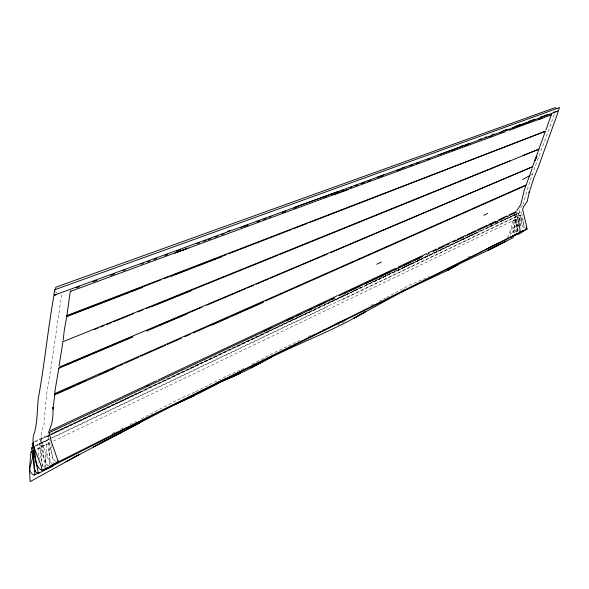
<?xml version="1.0" encoding="UTF-8"?>
<svg xmlns="http://www.w3.org/2000/svg" width="589" height="589" viewBox="0 0 589 589"><rect width="100%" height="100%" fill="white"/><g stroke="black" fill="none" stroke-linecap="round" stroke-linejoin="round"><path stroke-width="0.44" stroke-dasharray="2.94 2.21" d="M44.735 467.747L46.833 444.283L35.936 449.274M516.862 231.639L518.843 224.748M513.439 233.281L514.374 224.895L513.836 218.526L513.961 217.908L516.214 216.671M502.535 220.669L518.18 213.292L519.424 220.396M38.322 455.569L39.007 447.993L51.434 442.03M516.553 232.471L517.517 221.744M520.573 226.102C520.323 223.327 523.135 210.796 516.811 216.759M515.441 214.794L514.992 215.412L517.657 231.86M520.897 225.351L521.788 219.336L521.199 216.288M519.778 221.994L519.815 219.079M519.108 218.409L519.226 217.739L518.394 218.004M518.394 223.179L517.37 229.968L517.687 231.389L518.725 232.449M61.727 294.831C56.551 327.543 52.48 360.453 46.803 393.069C45.765 403.848 44.573 414.634 43.903 425.457C36.282 438.4 46.936 452.219 50.094 464.935M37.902 463.175L38.197 461.982M517.834 224.343L514.727 233.384M519.41 210.045L519.505 212.673L523.533 229.541M554.22 114.34C544.214 144.415 531.035 173.483 523.319 204.184M511.723 233.737L514.617 225.477L516.089 219.241L52.259 441.632M507.527 237.897L511.068 228.495L512.695 221.346L516.008 219.108M39.618 458.728C41.296 455.356 40.958 451.159 39.007 447.993M521.221 212.062L521.633 212.062M515.382 214.691L47.856 436.309L48.269 435.543M520.624 207.667L522.546 205.421M47.613 436.478L48.062 435.963L48.416 436.434M530.895 174.999L532.434 174.16M386.413 297.504L409.451 285.209L429.263 276.484M251.915 364.377L272.103 353.599L287.52 346.31M370.82 305.573L374.229 303.784M403.436 289.442L404.974 288.639M141.272 418.889L177.237 400.049L194.826 392.016M379.102 301.273L385.604 297.924M112.079 433.556L116.821 431.155M120.774 429.153L125.7 426.694M129.808 424.64L136.376 421.356M344.44 321.623L336.12 325.643M35.031 446.02L45.397 441.051L47.392 440.3L47.761 440.8M34.92 442L48.062 435.963L53.989 464.036M515.795 219.601L512.967 220.765L513.277 220.993M35.708 446.241L47.392 440.3C50.875 447.809 47.127 457.248 51.663 464.014M36.724 449.473L46.833 444.283L47.172 444.798M341.73 299.956L516.295 216.774M48.924 439.077L35.377 445.52M49.756 438.687L516.317 216.457M42.209 466.09L41.34 454.789L39.559 443.981L48.188 439.865M52.311 437.899L327.918 306.523M47.672 436.147L50.161 434.962M50.993 434.572L264.012 333.624M140.307 392.171L50.499 434.748M290.171 321.248L440.55 250.023M373.544 281.77L440.874 249.861M486.278 228.377L515.375 214.47L50.661 434.417M462.093 239.841L475.875 233.296M195.644 391.641L224.085 377.291L240.364 370.039M34.67 441.448L49.631 434.373M50.463 433.975L267.413 331.386M268.245 330.989L311.471 310.55M314.791 308.975L348.872 292.858M353.032 290.9L362.176 286.571M366.329 284.605L398.746 269.276M403.737 266.92L412.05 262.988M417.866 260.235L461.923 239.399M462.755 239.009L468.572 236.255M469.404 235.865L484.364 228.79M489.349 226.434L491.844 225.248M496.004 223.29L508.469 217.393M512.629 215.427L515.117 214.249M441.205 249.581L476.545 232.883M45.979 467.938L40.221 439.615L48.85 435.529M237.227 346.31L314.438 309.77M356.19 289.972L328.927 302.856M190.843 368.243L214.529 357.052M398.62 270.137L422.269 258.939M515.979 217.15L513.961 217.908L514.344 218.136M241.181 369.678L245.098 367.83M288.352 345.92L300.007 340.464M308.312 336.584L314.025 333.97M518.121 213.166L521.353 211.812L522.767 218.939L523.82 228.782M468.13 256.973L470.236 256.009M519.388 215.191L520.558 215.176M49.955 466.238C40.023 461.599 46.148 447.353 40.221 439.615M518.18 213.292L519.675 216.362L520.08 222.789M55.211 291.665L57.339 293.278M55.992 461.724C50.602 458.058 52.355 450.467 51.037 444.923M525.896 228.944L524.1 226.191L522.892 217.989M39.559 443.981C44.955 450.983 39.043 461.04 43.888 468.019M47.753 465.914C41.016 460.215 51.398 453.272 47.908 446.617M518.151 230.836L516.87 225.896L516.531 219.439M49.653 439.136L50.301 440.822M48.725 442.641L49.955 447.434L49.572 458.308M516.347 219.476C518.453 224.24 513.623 228.458 513.741 233.141M514.322 232.92C512.791 228.399 516.678 223.82 514.948 219.307M49.704 459.935L50.433 464.456M510.413 234.65C510.074 230.233 514.19 226.632 513.608 222.141"/><path stroke-width="0.88" d="M54.865 394.159L54.924 391.184L58.834 368.294M66.822 316.131L69.922 293.69L70.363 291.445L70.997 291.121L70.29 291.467L187.95 248.153L174.786 253.27M53.989 464.036L53.216 465.884L38.263 473.446C36.062 472.996 34.641 470.883 34.331 468.756L34.979 470.832L34.258 468.623L33.602 452.529L33.794 455.054L32.947 450.099M63.126 340.243L64.4 329.546L66.771 316.602L142.258 287.484M557.032 111.321L558.077 111.13L557.857 112.72L538.147 167.578L534.171 177.12L529.165 192.515L529.305 191.661L527.199 201.49L523.871 206.305L522.576 209.279L526.595 226.463L526.75 229.423L526.883 228.186L526.75 229.423L520.617 232.132L519.262 231.904M556.951 108.567L555.037 107.677L56.411 286.961L55.808 287.336L55.44 289.891M114.163 368.442L54.836 394.77L52.966 409.06L53.01 407.36C53.209 415.12 52.811 423.035 49.27 430.036M59.091 365.843L62.773 342.739M33.05 443.87L33.345 442.133M33.558 445.77C36.577 453.824 33.153 466.554 42.504 470.611L57.707 462.512L58.097 461.003L51.839 443.289L48.968 432.4M545.944 129.948L551.26 114.848M545.259 131.612L532.456 167.07M513.844 235.703L512.879 237.809L487.839 250.435L506.179 241.048M532.088 168.741L524.158 190.453L520.867 204.405L516.825 210.509M523.584 230.454C521.994 232.736 518.416 234.901 515.603 234.061M517.503 233.413L516.847 234.312L519.056 233.06M516.06 212.312L506.805 216.759M54.387 295.015L53.945 295.523C47.805 329.531 44.646 364.076 38.344 398.054C37.107 409.443 37.541 421.393 34.545 432.436C29.001 445.232 40.295 457.992 42.187 470.567L43.402 469.772M49.417 467.246L46.656 468.77M518.607 233.487L512.585 236.454M512.445 236.395L517.864 233.597M58.48 368.361L58.767 368.169M35.274 474.3L34.081 475.058C24.296 470.53 34.729 460.753 32.174 454.171M39.191 472.606L37.954 473.379L38.116 472.039L32.27 444.445L32.351 443.443L33.566 442.722M32.969 450.74L31.143 451.851L30.856 452.713L29.479 469.426L30.127 481.618L79.765 454.252L65.872 461.82M33.551 446.749L31.725 447.854L31.637 448.855L33.44 458.779L34.707 472.371L34.736 474.255L34.081 475.058L38.049 473.261M44.013 469.381L46.943 467.776M522.472 179.579L530.137 175.412M447.044 270.638L400.984 292.232L404.687 290.281L353.577 318.435L365.732 311.456C329.199 333.514 288.102 346.546 251.179 367.904L271.477 357.074M446.941 270.697L457.204 265.124L446.941 270.697C465.126 260.043 484.961 252.74 503.33 242.447M72.727 458.087L170.501 406.668L194.819 395.248C144.784 418.521 95.83 444.032 46.56 468.851M93.423 446.889L120.208 432.893M50.713 465.833L52.244 465.03M56.065 463.013C211.561 384.941 368.073 308.835 523.466 230.564L520.22 232.14L519.277 224.365L516.141 212.857M51.353 465.398L55.771 463.094M100.056 443.348L139.703 422.968M515.544 234.694L389.277 298.233L176.464 403.708M519.189 233.067L510.773 237.271M345.677 319.613L337.364 323.656M266.287 359.688L245.893 370.636L223.26 380.855L240.371 373.249L229.04 378.248M224.674 379.029L216.7 382.975M129.263 426.546L111.638 435.264M335.782 324.046L340.332 321.778M46.494 468.748L51.714 466.149M322.698 330.525L325.018 329.376M486.153 249.191L499.995 242.513M483.783 215.265L487.611 213.439M490.806 224.49L497.3 221.412M376.739 264.247L381.503 261.995M160.598 378.815L184.769 367.396M506.952 215.935L498.692 219.83M509.448 214.757L516.097 211.606M146.617 386.436L149.076 385.28M263.452 331.504L266.707 329.973M268.334 329.199L271.588 327.668M308.327 310.351L312.339 308.452M317.957 305.794L325.334 302.312M331.96 299.183L333.617 298.402M334.824 298.034L48.784 432.849M492.883 223.327L477.856 230.395M494.502 222.554L505.141 217.54M120.988 397.457L48.592 431.465M121.813 397.067L156.475 380.759M158.124 379.986L159.774 379.206M198.53 360.983L370.319 280.209M371.144 279.819L395.197 268.474M398.51 266.905L426.672 253.675M477.326 229.887L487.184 225.248M488.833 224.475L495.408 221.376M428.321 252.902L436.537 249.029M438.179 248.249L455.533 240.098M378.609 277.161L390.242 271.684M395.226 269.335L400.203 266.994M404.349 265.043L410.15 262.304M414.303 260.353L422.593 256.443M287.108 320.35L292.836 317.655M296.922 315.726L300.199 314.187M339.352 295.693L345.89 292.6M348.349 291.445L358.981 286.423M365.526 283.338L367.978 282.175M369.612 281.402L377.792 277.544M419.427 258.144L343.961 293.72M445.026 245.893L433.055 251.525M446.668 245.112L449.135 243.949M453.243 242.013L463.926 236.969M465.568 236.196L477.075 230.763M457.189 239.318L465.487 235.431M467.143 234.658L470.464 233.104M426.738 254.492L429.109 253.38M519.815 232.67L521.353 231.948M471.222 232.743L475.802 230.601M185.572 367.021L197.72 361.366M182.656 400.8L200.878 392.355L223.26 380.855M212.305 324.554L218.18 321.933M220.698 320.806L227.406 317.81M56.89 393.474L64.392 390.139M66.056 389.395L71.055 387.172M72.719 386.436L75.223 385.324M76.887 384.58L85.214 380.877M122.954 364.171L110.563 369.656M124.625 363.428L138.835 357.118M140.506 356.382L165.575 345.25M167.247 344.506L181.456 338.204M184.799 336.717L190.652 334.118M211.863 325.099L263.268 302.282M232.449 315.571L254.315 305.897M255.994 305.154L259.359 303.666M261.045 302.923L263.563 301.804M265.249 301.06L525.646 185.579L525.852 185.042L54.446 393.739M193.155 333.006L211.466 324.929M99.379 374.582L100.977 373.875M103.37 372.822L108.162 370.709M334.081 325.121L336.599 324.016M327.322 254.058L270.196 278.273M245.355 288.809L206.916 305.117M246.997 288.109L253.579 285.312M132.503 336.643L65.033 365.254M146.757 331.04L186.301 314.224M58.856 368.294L132.915 336.879M59.327 367.124L532.53 166.753L330.584 252.659M159.81 325.076L197.654 309.041M256.068 284.251L268.54 278.98M198.493 308.68L201.865 307.252M56.441 462.807L57.781 462.247M524.262 230.225L526.794 229.283M418.08 198.441L538.891 149.164L523.017 155.525M62.419 341.951L509.949 160.834M94.593 329.457L97.995 328.08M100.55 327.05L103.944 325.673M106.499 324.635L111.601 322.573M113.294 321.881L133.696 313.613M137.951 311.898L143.053 309.829M146.455 308.452L150.703 306.736M157.506 303.983L165.163 300.883M167.718 299.853L228.186 275.372M229.025 275.034L277.875 255.236M279.547 254.558L364.944 219.955M365.791 219.616L417.248 198.78M151.461 306.825L191.315 290.649M52.392 465.877L53.739 465.332M333.654 194.944L348.313 189.26L181.486 250.664M519.218 126.583L509.183 130.419M464.316 145.881L467.614 144.592M269.534 238.015L291.283 229.585M161.143 279.797L130.67 291.57M163.661 278.825L168.704 276.874M174.661 274.577L184.055 270.955M185.763 270.299L188.325 269.313M193.45 267.332L196.012 266.346M197.72 265.691L226.75 254.5M228.458 253.844L268.702 238.339M292.969 228.937L307.281 223.422M308.967 222.767L322.441 217.577M67.168 316.05L68.884 315.387M70.599 314.725L111.792 298.851M113.508 298.189L122.092 294.883M124.662 293.889L128.1 292.564M169.978 276.764L221.766 256.789M512.585 128.247L515.898 126.966M66.395 315.741L545.259 131.295L323.287 217.245M383.572 174.904L377.829 177.098L378.852 176.707M176.266 251.348L180.425 249.765M263.688 219.358L266.125 218.431M269.372 217.201L270.999 216.583M336.061 192.853L338.535 191.911M341.826 190.652L343.475 190.026M379.787 176.891L382.246 175.956M409.465 165.965L412.882 164.662M427.378 159.457L429.837 158.522M343.564 191.094L505.642 131.649M122.961 270.793L125.413 269.872M214.978 237.168L217.466 236.226M221.626 234.658L224.114 233.723M110.555 275.453L114.737 273.885M208.572 239.546L210.958 238.663M499.987 132.753L502.093 131.98M165.126 255.471L167.71 254.522M257.018 221.832L259.528 220.904M361.506 183.569L364.687 182.399M438.643 154.863L462.365 146.168M331.04 194.731L333.588 193.796M542.167 118.242L519.13 126.591M227.339 231.389L229.931 230.446M461.504 145.939L463.234 145.314M478.783 139.637L481.375 138.687M484.835 137.428L486.558 136.795M491.749 134.903L494.34 133.961M502.977 130.81L507.298 129.234M515.942 126.075L520.256 124.5M528.9 121.349L534.952 119.14M540.135 117.248L547.91 114.413M553.093 112.521L555.685 111.571M76.253 287.866L79.603 286.652M294.846 207.276L339.19 191.211M538.898 119.42L551.275 114.951M293.911 208.3L296.385 207.402M203.713 241.313L206.15 240.43M549.581 114.686L551.23 114.089M512.526 127.739L529.85 121.525M367.867 181.221L370.444 180.3M92.929 281.837L97.067 280.357M519.211 125.693L522.598 124.485M489.164 136.832L491.616 135.956M282.389 212.452L285.643 211.289M140.889 264.166L143.318 263.298M147.397 261.847L149.915 260.949M154.104 259.454L156.622 258.556M397.023 170.515L400.27 169.36M197.101 243.669L199.605 242.786M506.319 130.471L509.132 129.484M416.349 163.44L418.948 162.535M350.05 187.619L351.699 187.044M355.012 185.888L357.494 185.027M324.436 197.079L326.873 196.233M240.555 227.7L242.182 227.133M243.817 226.566L247.895 225.138M451.653 150.548L454.082 149.709M467.821 144.136L470.015 143.392L465.295 144.997M402.478 167.975L403.966 167.49M402.559 167.946L404.871 167.195M522.126 231.587L522.944 231.322M32.505 447.787L31.725 447.854L32.204 448.214M31.909 451.8L31.143 451.851L31.57 452.256M54.372 394.763L54.836 394.77M32.667 443.51L32.822 443.834M54.622 289.773L53.923 295.015L54.527 295.067L552.21 113.39L558.181 110.946L559.55 107.566L54.622 289.773M58.097 461.003L57.707 462.512L58.097 461.003M535.703 158.816L534.937 160.407L536.881 156.394L535.703 158.816M56.095 294.662L54.865 294.964L55.999 294.684"/></g></svg>
